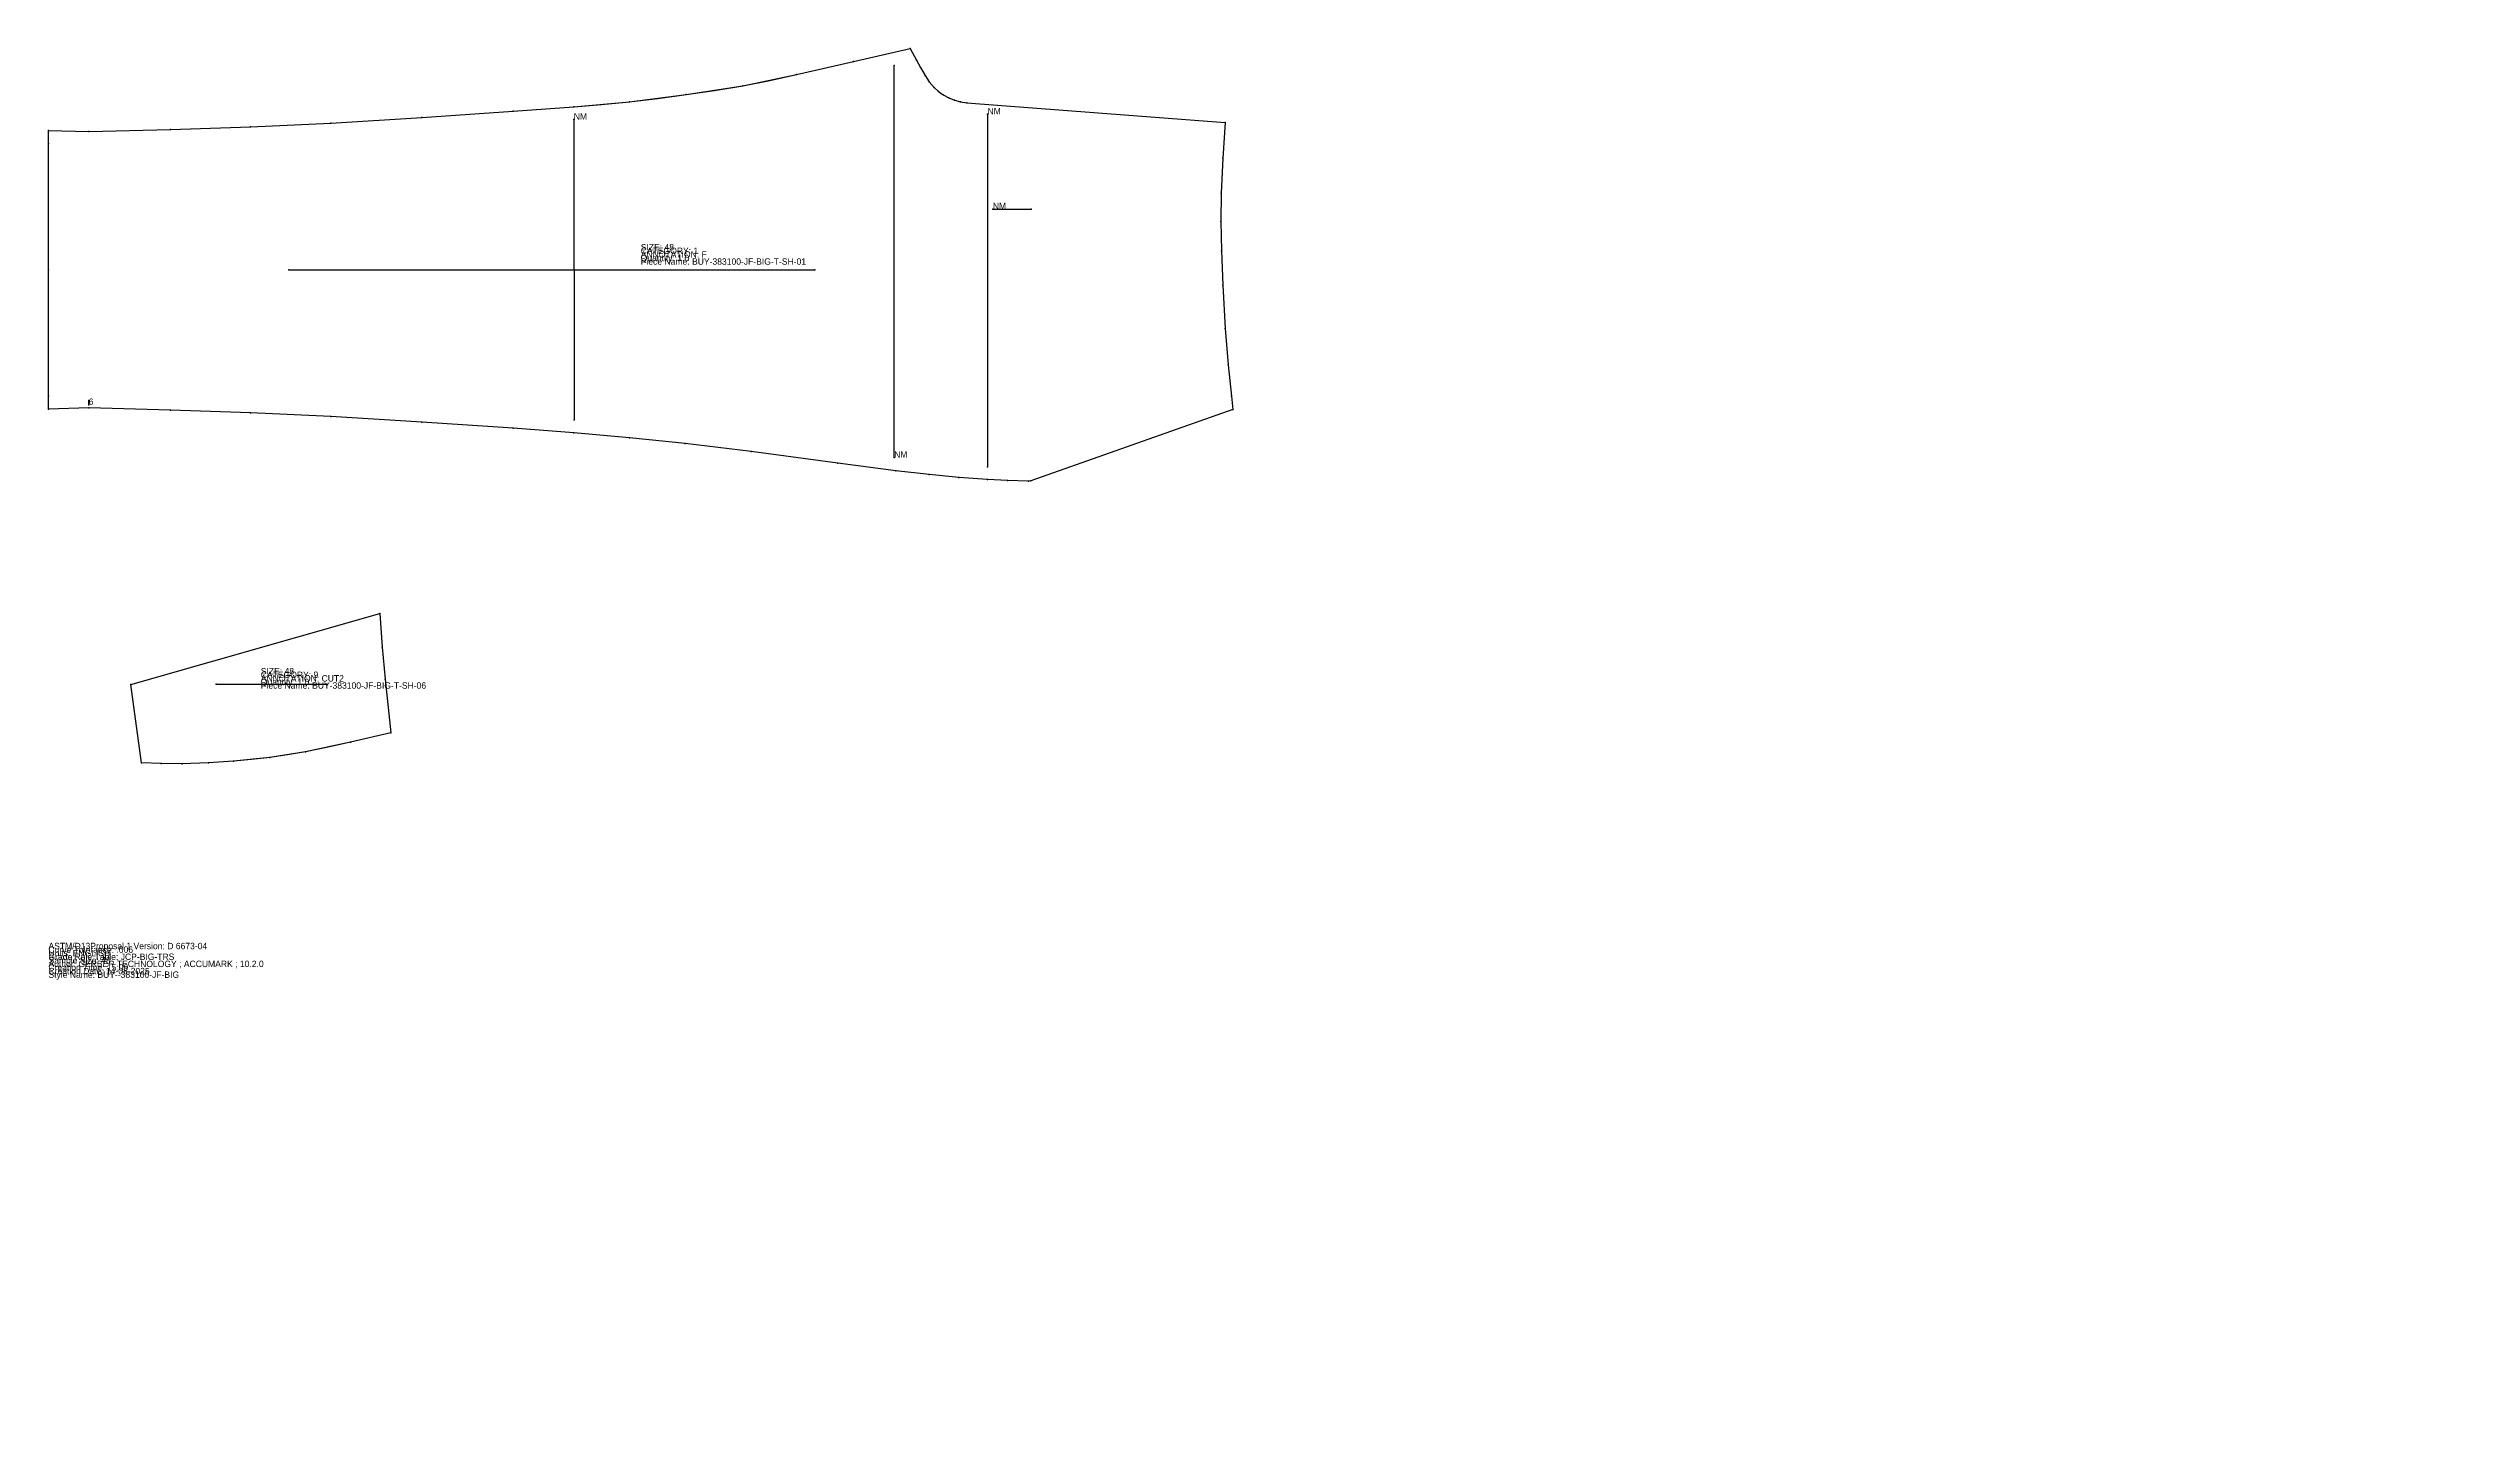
# Model space of a CAD drawing. Extents: x 0 to 94.7, y -17.2 to 36.4.
import ezdxf
from ezdxf.enums import TextEntityAlignment as Align

# ---------------------------------------------------------------- set-up
doc = ezdxf.new("R2010")
doc.units = 0

# ---------------------------------------------------------------- blocks, each defined once
blk = doc.blocks.new('BUY-383100-JF-BIG-T-SH-01_48')
at = {"layer": '1'}
for points in [[(0, 33.1452), (1.575, 33.1048), (4.7698, 33.1862), (7.9034, 33.297), (11.0358, 33.4365), (14.6016, 33.6592), (18.1657, 33.8994), (20.5408, 34.0752), (22.7184, 34.273), (24.9374, 34.556), (27.1475, 34.9007), (29.2515, 35.3368), (31.4744, 35.8418), (33.6946, 36.3587)], [(33.6946, 36.3587), (33.9386, 35.9021), (34.0948, 35.6098), (34.2758, 35.2996), (34.4431, 35.0567), (34.6284, 34.8279), (34.7998, 34.6765), (34.9874, 34.5403), (35.2112, 34.423), (35.435, 34.3364), (35.6689, 34.2763), (35.9158, 34.2367), (46.007, 33.4678)], [(46.007, 33.4678), (45.9176, 32.06), (45.852, 30.6961), (45.8397, 29.5908), (45.869, 28.4386), (45.9166, 27.0934), (46.0119, 25.4019), (46.1329, 23.9777), (46.2629, 22.7491), (46.2629, 22.7491), (46.3174, 22.2386)], [(0, 22.2529), (0, 22.7529), (0, 27.6991), (0, 32.6452), (0, 33.1452)], [(38.4125, 19.4379), (38.3262, 19.4361), (37.5055, 19.454), (36.7222, 19.491), (35.6024, 19.5723), (34.4395, 19.685), (33.1341, 19.839), (30.8693, 20.131), (27.4745, 20.5886), (24.8938, 20.9023), (22.7184, 21.1252), (20.5406, 21.3231), (18.1657, 21.4988), (14.6016, 21.739), (11.0358, 21.9617), (7.9034, 22.1012), (4.7698, 22.212), (1.575, 22.2934), (0, 22.2529)], [(46.3174, 22.2386), (38.4125, 19.4379)]]:
    blk.add_lwpolyline(points, dxfattribs=at)
at = {"layer": '10'}
blk.add_line((1.575, 22.4157), (1.575, 22.5887), dxfattribs=at)
at = {"layer": '2'}
for p in [(33.6946, 36.3587), (33.6946, 36.3587), (33.0688, 35.6958), (35.9158, 34.2367), (20.5401, 33.5741), (36.7185, 33.7833), (46.007, 33.4678), (46.007, 33.4678), (0, 33.1452), (0, 33.1452), (1.575, 33.1048), (36.9264, 30.0724), (38.4264, 30.0724), (9.3963, 27.6991), (29.9667, 27.6991), (46.2629, 22.7491), (46.2629, 22.7491), (0, 22.2529), (0, 22.2529), (1.575, 22.5887), (1.575, 22.4157), (1.575, 22.2934), (20.5511, 21.8235), (46.3174, 22.2386), (46.3174, 22.2386), (33.0688, 20.3531), (36.7228, 19.9901), (38.4125, 19.4379), (38.4125, 19.4379)]:
    blk.add_point(p, dxfattribs=at)
at = {"layer": '3'}
for p in [(29.2515, 35.3368), (31.4744, 35.8418), (33.9386, 35.9021), (34.0948, 35.6098), (34.2758, 35.2996), (22.7184, 34.273), (24.9374, 34.556), (27.1475, 34.9007), (34.4431, 35.0567), (34.6284, 34.8279), (34.7998, 34.6765), (34.9874, 34.5403), (35.2112, 34.423), (35.435, 34.3364), (35.6689, 34.2763), (4.7698, 33.1862), (7.9034, 33.297), (11.0358, 33.4365), (14.6016, 33.6592), (18.1657, 33.8994), (20.5408, 34.0752), (0, 32.6452), (45.9176, 32.06), (45.852, 30.6961), (45.8397, 29.5908), (45.869, 28.4386), (0, 27.6991), (45.9166, 27.0934), (46.0119, 25.4019), (46.1329, 23.9777), (0, 22.7529), (4.7698, 22.212), (7.9034, 22.1012), (11.0358, 21.9617), (14.6016, 21.739), (18.1657, 21.4988), (20.5406, 21.3231), (22.7184, 21.1252), (24.8938, 20.9023), (27.4745, 20.5886), (30.8693, 20.131), (33.1341, 19.839), (34.4395, 19.685), (35.6024, 19.5723), (36.7222, 19.491), (37.5055, 19.454), (38.3262, 19.4361)]:
    blk.add_point(p, dxfattribs=at)
at = {"layer": '4'}
for p in [(33.9386, 35.9021, 0.1181), (35.6689, 34.2763, 0.1181), (20.5408, 34.0752, 0.1181), (0, 32.6452, 0.1181), (1.575, 33.1048, 0.1181), (45.9166, 27.0934, 0.1181), (0, 22.7529, 0.1181), (46.2629, 22.7491, 0.1181), (1.575, 22.2934, 0.1181), (20.5406, 21.3231, 0.1181), (33.1341, 19.839, 0.1181), (38.3262, 19.4361, 0.1181)]:
    blk.add_point(p, dxfattribs=at)
at = {"layer": '5'}
blk.add_line((9.3963, 27.6991), (29.9667, 27.6991), dxfattribs=at)
at = {"layer": '7'}
blk.add_line((9.3963, 27.6991), (29.9667, 27.6991), dxfattribs=at)
at = {"layer": '8'}
for p, q in [((33.0688, 20.3531), (33.0688, 35.6958)), ((20.5401, 33.5741), (20.5511, 21.8235)), ((36.7185, 33.7833), (36.7228, 19.9901)), ((36.9264, 30.0724), (38.4264, 30.0724))]:
    blk.add_line(p, q, dxfattribs=at)
at = {"layer": '81'}
blk.add_point((0, 27.6991, -0.3937), dxfattribs=at)
at = {"layer": '84'}
for points in [[(0, 33.1452), (1.575, 33.1048), (4.7698, 33.1862), (7.9034, 33.297), (11.0358, 33.4365), (14.6016, 33.6592), (18.1657, 33.8994), (20.5408, 34.0752), (21.6302, 34.167), (22.7184, 34.273), (23.8289, 34.4058), (24.9374, 34.556), (26.0441, 34.7179), (27.1475, 34.9007), (28.2012, 35.1099), (29.2515, 35.3368), (31.4744, 35.8418), (33.6946, 36.3587)], [(33.6946, 36.3587), (33.9386, 35.9021), (34.0948, 35.6098), (34.2758, 35.2996), (34.4431, 35.0567), (34.6284, 34.8279), (34.7998, 34.6765), (34.9874, 34.5403), (35.2112, 34.423), (35.435, 34.3364), (35.6689, 34.2763), (35.9158, 34.2367), (46.007, 33.4678)], [(46.007, 33.4678), (45.9176, 32.06), (45.852, 30.6961), (45.8397, 29.5908), (45.869, 28.4386), (45.9166, 27.0934), (46.0119, 25.4019), (46.1329, 23.9777), (46.2629, 22.7491), (46.2629, 22.7491), (46.3174, 22.2386)], [(0, 22.2529), (0, 22.7529), (0, 27.6991), (0, 32.6452), (0, 33.1452)], [(38.4125, 19.4379), (38.3262, 19.4361), (37.5055, 19.454), (36.7222, 19.491), (35.6024, 19.5723), (34.4395, 19.685), (33.1341, 19.839), (30.8693, 20.131), (27.4745, 20.5886), (24.8938, 20.9023), (22.7184, 21.1252), (20.5406, 21.3231), (18.1657, 21.4988), (14.6016, 21.739), (11.0358, 21.9617), (7.9034, 22.1012), (4.7698, 22.212), (1.575, 22.2934), (0, 22.2529)], [(46.3174, 22.2386), (38.4125, 19.4379)]]:
    blk.add_lwpolyline(points, dxfattribs=at)
at = {"layer": '85'}
for points in [[(33.0688, 20.3531), (33.0688, 35.6958)], [(20.5401, 33.5741), (20.5511, 21.8235)], [(36.7185, 33.7833), (36.7228, 19.9901)], [(36.9264, 30.0724), (38.4264, 30.0724)]]:
    blk.add_lwpolyline(points, dxfattribs=at)
at = {"layer": '1'}
for s, p in [('ANNOTATION: F', (23.1587, 28.1774)), ('SIZE: 48', (23.1587, 28.4574)), ('CATEGORY: 1', (23.1587, 28.3174)), ('Quantity: 1,0', (23.1587, 28.0374)), ('Piece Name: BUY-383100-JF-BIG-T-SH-01', (23.1587, 27.8974))]:
    blk.add_text(s, height=0.25, dxfattribs=at).set_placement(p)
at = {"layer": '10'}
blk.add_text('6', height=0.25, dxfattribs=at).set_placement((1.575, 22.4157))
at = {"layer": '14', "flags": 2}
blk.add_attdef('Dependency', text='', height=0.25, dxfattribs=at).set_placement((45.8711, 22.7073), (45.8806, 22.6178), align=Align.ALIGNED)
at = {"layer": '8'}
for p in [(20.5401, 33.5741), (36.7185, 33.7833), (36.9264, 30.0724), (33.0688, 20.3531)]:
    blk.add_text('NM', height=0.25, dxfattribs=at).set_placement(p)
at = {"layer": '85'}
for p in [(20.5401, 33.5741), (36.7185, 33.7833), (36.9264, 30.0724), (33.0688, 20.3531)]:
    blk.add_text('NM', height=0.25, dxfattribs=at).set_placement(p)
blk = doc.blocks.new('BUY-383100-JF-BIG-T-SH-06_48')
at = {"layer": '1'}
for points in [[(3.2167, 11.4808), (12.953, 14.2509)], [(12.953, 14.2509), (13.0499, 12.9398), (13.1653, 11.685), (13.3887, 9.5909)], [(3.6417, 8.4102), (3.2167, 11.4808)], [(13.3887, 9.5909), (11.814, 9.2168), (10.0445, 8.8432), (8.655, 8.6223), (7.2315, 8.4736), (6.254, 8.4127), (5.2292, 8.3712), (4.4065, 8.3813), (3.6417, 8.4102)]]:
    blk.add_lwpolyline(points, dxfattribs=at)
at = {"layer": '2'}
for p in [(12.953, 14.2509), (12.953, 14.2509), (3.2167, 11.4808), (3.2167, 11.4808), (6.5542, 11.4928), (10.8861, 11.4928), (13.3887, 9.5909), (13.3887, 9.5909), (3.6417, 8.4102), (3.6417, 8.4102)]:
    blk.add_point(p, dxfattribs=at)
at = {"layer": '3'}
for p in [(13.0499, 12.9398), (13.1653, 11.685), (8.655, 8.6223), (10.0445, 8.8432), (11.814, 9.2168), (4.4065, 8.3813), (5.2292, 8.3712), (6.254, 8.4127), (7.2315, 8.4736)]:
    blk.add_point(p, dxfattribs=at)
at = {"layer": '4'}
for p in [(13.1653, 11.685, 0.1181), (5.2292, 8.3712, 0.1181)]:
    blk.add_point(p, dxfattribs=at)
at = {"layer": '5'}
blk.add_line((6.5542, 11.4928), (10.8861, 11.4928), dxfattribs=at)
at = {"layer": '7'}
blk.add_line((6.5542, 11.4928), (10.8861, 11.4928), dxfattribs=at)
at = {"layer": '84'}
for points in [[(3.2167, 11.4808), (12.953, 14.2509)], [(12.953, 14.2509), (13.0499, 12.9398), (13.1653, 11.685), (13.3887, 9.5909)], [(3.6417, 8.4102), (3.2167, 11.4808)], [(13.3887, 9.5909), (11.814, 9.2168), (10.9309, 9.0217), (10.0445, 8.8432), (9.3511, 8.7238), (8.655, 8.6223), (7.9441, 8.5396), (7.2315, 8.4736), (6.254, 8.4127), (5.2292, 8.3712), (4.4065, 8.3813), (3.6417, 8.4102)]]:
    blk.add_lwpolyline(points, dxfattribs=at)
at = {"layer": '1'}
for s, p in [('ANNOTATION: CUT2', (8.3027, 11.591)), ('SIZE: 48', (8.3027, 11.871)), ('Quantity: 1,0', (8.3027, 11.451)), ('CATEGORY: 9', (8.3027, 11.731)), ('Piece Name: BUY-383100-JF-BIG-T-SH-06', (8.3027, 11.311))]:
    blk.add_text(s, height=0.25, dxfattribs=at).set_placement(p)

msp = doc.modelspace()

# ---------------------------------------------------------------- block references
at = {"layer": '1'}
for name in ['BUY-383100-JF-BIG-T-SH-01_48', 'BUY-383100-JF-BIG-T-SH-06_48']:
    msp.add_blockref(name, (0, 0), dxfattribs=at)

# ---------------------------------------------------------------- texts
for s, p in [('ASTM/D13Proposal 1 Version: D 6673-04', (0, 1.12)), ('Curve Tolerance: .006', (0, 0.98)), ('Grade Rule Table: JCP-BIG-TRS', (0, 0.7)), ('Units: ENGLISH', (0, 0.84)), ('Author: GERBER TECHNOLOGY ; ACCUMARK ; 10.2.0', (0, 0.42)), ('Sample Size: 48', (0, 0.56)), ('Style Name: BUY--383100-JF-BIG', (0, 0)), ('Creation Time: 15:09', (0, 0.28)), ('Creation Date: 14-08-2025', (0, 0.14))]:
    msp.add_text(s, height=0.25, dxfattribs=at).set_placement(p)

doc.saveas('drawing.dxf')
